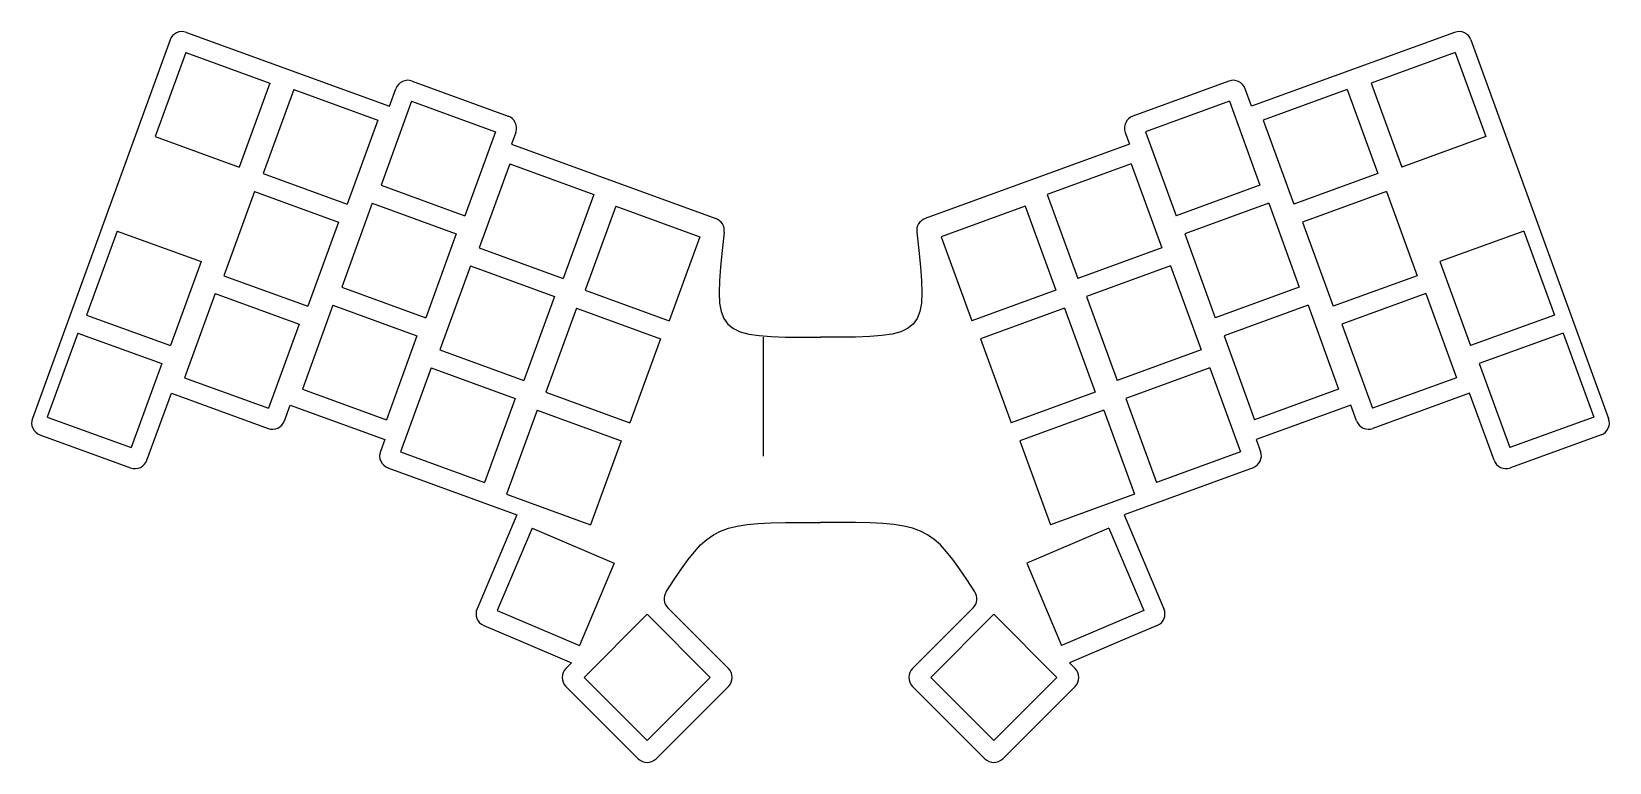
# Model space of a CAD drawing. Extents: x -124 to 124, y -54 to 61.
import ezdxf

# ---------------------------------------------------------------- set-up
doc = ezdxf.new("R2010")
doc.units = 0
doc.header["$MEASUREMENT"] = 0
doc.layers.add('MODELSKETCH_VISIBLE', color=7, linetype='CONTINUOUS')

msp = doc.modelspace()

# ---------------------------------------------------------------- linework, layer by layer
at = {"layer": 'MODELSKETCH_VISIBLE'}
for p, q in [((-101.91, 59.56), (-123.48, 0.29)), ((-99.35, 60.75), (-67.54, 49.17)), ((99.35, 60.75), (67.54, 49.17)), ((101.91, 59.56), (123.48, 0.29)), ((-99.43, 57.59), (-104.22, 44.43)), ((-99.43, 57.59), (-86.28, 52.8)), ((99.43, 57.59), (86.28, 52.8)), ((99.43, 57.59), (104.22, 44.43)), ((-86.28, 52.8), (-91.07, 39.65)), ((-67.54, 49.17), (-66.54, 51.92)), ((-63.98, 53.12), (-48.94, 47.64)), ((63.98, 53.12), (48.94, 47.64)), ((67.54, 49.17), (66.54, 51.92)), ((86.28, 52.8), (91.07, 39.65)), ((-82.52, 51.78), (-87.31, 38.62)), ((-82.52, 51.78), (-69.36, 46.99)), ((-64.06, 49.95), (-68.85, 36.8)), ((-64.06, 49.95), (-50.91, 45.17)), ((64.06, 49.95), (50.91, 45.17)), ((64.06, 49.95), (68.85, 36.8)), ((82.52, 51.78), (69.36, 46.99)), ((82.52, 51.78), (87.31, 38.62)), ((-69.36, 46.99), (-74.15, 33.83)), ((69.36, 46.99), (74.15, 33.83)), ((-50.91, 45.17), (-55.7, 32.01)), ((-47.75, 45.08), (-48.42, 43.24)), ((47.75, 45.08), (48.42, 43.24)), ((50.91, 45.17), (55.7, 32.01)), ((-104.22, 44.43), (-91.07, 39.65)), ((-48.42, 43.24), (-16.39, 31.58)), ((48.42, 43.24), (16.39, 31.58)), ((104.22, 44.43), (91.07, 39.65)), ((-48.69, 40.15), (-53.48, 26.99)), ((-48.69, 40.15), (-35.53, 35.36)), ((48.69, 40.15), (35.53, 35.36)), ((48.69, 40.15), (53.48, 26.99)), ((-87.31, 38.62), (-74.15, 33.83)), ((87.31, 38.62), (74.15, 33.83)), ((-88.67, 35.8), (-93.46, 22.64)), ((-88.67, 35.8), (-75.52, 31.01)), ((-68.85, 36.8), (-55.7, 32.01)), ((-35.53, 35.36), (-40.32, 22.2)), ((35.53, 35.36), (40.32, 22.2)), ((68.85, 36.8), (55.7, 32.01)), ((88.67, 35.8), (75.52, 31.01)), ((88.67, 35.8), (93.46, 22.64)), ((-70.22, 33.98), (-75.01, 20.82)), ((-70.22, 33.98), (-57.07, 29.19)), ((-32.08, 33.53), (-36.87, 20.38)), ((-32.08, 33.53), (-18.93, 28.75)), ((32.08, 33.53), (18.93, 28.75)), ((32.08, 33.53), (36.87, 20.38)), ((70.22, 33.98), (57.07, 29.19)), ((70.22, 33.98), (75.01, 20.82)), ((-75.52, 31.01), (-80.31, 17.86)), ((75.52, 31.01), (80.31, 17.86)), ((-110.21, 29.63), (-114.99, 16.48)), ((-110.21, 29.63), (-97.05, 24.85)), ((-57.07, 29.19), (-61.85, 16.04)), ((-18.93, 28.75), (-23.72, 15.59)), ((18.93, 28.75), (23.72, 15.59)), ((57.07, 29.19), (61.85, 16.04)), ((110.21, 29.63), (97.05, 24.85)), ((110.21, 29.63), (114.99, 16.48)), ((-97.05, 24.85), (-101.84, 11.69)), ((-53.48, 26.99), (-40.32, 22.2)), ((53.48, 26.99), (40.32, 22.2)), ((97.05, 24.85), (101.84, 11.69)), ((-93.46, 22.64), (-80.31, 17.86)), ((-54.85, 24.17), (-59.63, 11.02)), ((-54.85, 24.17), (-41.69, 19.38)), ((54.85, 24.17), (41.69, 19.38)), ((54.85, 24.17), (59.63, 11.02)), ((93.46, 22.64), (80.31, 17.86)), ((-94.83, 19.83), (-99.62, 6.67)), ((-94.83, 19.83), (-81.68, 15.04)), ((-75.01, 20.82), (-61.85, 16.04)), ((-36.87, 20.38), (-23.72, 15.59)), ((36.87, 20.38), (23.72, 15.59)), ((75.01, 20.82), (61.85, 16.04)), ((94.83, 19.83), (81.68, 15.04)), ((94.83, 19.83), (99.62, 6.67)), ((-76.38, 18), (-81.17, 4.85)), ((-76.38, 18), (-63.22, 13.22)), ((-41.69, 19.38), (-46.48, 6.23)), ((-38.24, 17.56), (-43.03, 4.4)), ((-38.24, 17.56), (-25.08, 12.77)), ((38.24, 17.56), (25.08, 12.77)), ((38.24, 17.56), (43.03, 4.4)), ((41.69, 19.38), (46.48, 6.23)), ((76.38, 18), (63.22, 13.22)), ((76.38, 18), (81.17, 4.85)), ((-114.99, 16.48), (-101.84, 11.69)), ((-81.68, 15.04), (-86.46, 1.88)), ((81.68, 15.04), (86.46, 1.88)), ((114.99, 16.48), (101.84, 11.69)), ((-116.36, 13.66), (-121.15, 0.5)), ((-116.36, 13.66), (-103.21, 8.87)), ((-63.22, 13.22), (-68.01, 0.06)), ((-25.08, 12.77), (-29.87, -0.39)), ((-9, 13), (-9, -5.61)), ((25.08, 12.77), (29.87, -0.39)), ((63.22, 13.22), (68.01, 0.06)), ((116.36, 13.66), (103.21, 8.87)), ((116.36, 13.66), (121.15, 0.5)), ((-59.63, 11.02), (-46.48, 6.23)), ((59.63, 11.02), (46.48, 6.23)), ((-103.21, 8.87), (-108, -4.29)), ((-61, 8.2), (-65.79, -4.96)), ((-61, 8.2), (-47.85, 3.41)), ((61, 8.2), (47.85, 3.41)), ((61, 8.2), (65.79, -4.96)), ((103.21, 8.87), (108, -4.29)), ((-99.62, 6.67), (-86.46, 1.88)), ((99.62, 6.67), (86.46, 1.88)), ((-105.52, -6.25), (-101.7, 4.24)), ((-101.7, 4.24), (-86.55, -1.28)), ((-81.17, 4.85), (-68.01, 0.06)), ((-47.85, 3.41), (-52.63, -9.75)), ((-43.03, 4.4), (-29.87, -0.39)), ((43.03, 4.4), (29.87, -0.39)), ((47.85, 3.41), (52.63, -9.75)), ((81.17, 4.85), (68.01, 0.06)), ((101.7, 4.24), (86.55, -1.28)), ((105.52, -6.25), (101.7, 4.24)), ((-121.15, 0.5), (-108, -4.29)), ((-83.99, -0.08), (-83.1, 2.36)), ((-83.1, 2.36), (-68.28, -3.03)), ((-44.4, 1.58), (-49.18, -11.57)), ((-44.4, 1.58), (-31.24, -3.2)), ((44.4, 1.58), (31.24, -3.2)), ((44.4, 1.58), (49.18, -11.57)), ((83.1, 2.36), (68.28, -3.03)), ((83.99, -0.08), (83.1, 2.36)), ((121.15, 0.5), (108, -4.29)), ((-122.29, -2.28), (-108.08, -7.45)), ((122.29, -2.28), (108.08, -7.45)), ((-68.28, -3.03), (-68.95, -4.87)), ((-31.24, -3.2), (-36.03, -16.36)), ((31.24, -3.2), (36.03, -16.36)), ((68.28, -3.03), (68.95, -4.87)), ((-65.79, -4.96), (-52.63, -9.75)), ((65.79, -4.96), (52.63, -9.75)), ((-67.76, -7.44), (-47.55, -14.79)), ((67.76, -7.44), (47.55, -14.79)), ((-49.18, -11.57), (-36.03, -16.36)), ((49.18, -11.57), (36.03, -16.36)), ((-47.55, -14.79), (-53.81, -29.53)), ((47.55, -14.79), (53.81, -29.53)), ((-45.18, -16.9), (-50.65, -29.78)), ((-45.18, -16.9), (-32.3, -22.37)), ((45.18, -16.9), (32.3, -22.37)), ((45.18, -16.9), (50.65, -29.78)), ((-32.3, -22.37), (-37.77, -35.25)), ((32.3, -22.37), (37.77, -35.25)), ((-14.43, -38.85), (-23.92, -29.36)), ((14.43, -38.85), (23.92, -29.36)), ((-50.65, -29.78), (-37.77, -35.25)), ((-27.16, -30.37), (-37.05, -40.27)), ((-27.16, -30.37), (-17.26, -40.27)), ((27.16, -30.37), (17.26, -40.27)), ((27.16, -30.37), (37.05, -40.27)), ((50.65, -29.78), (37.77, -35.25)), ((-52.75, -32.15), (-46.95, -34.61)), ((52.75, -32.15), (46.95, -34.61)), ((-46.95, -34.61), (-39.01, -37.98)), ((46.95, -34.61), (39.01, -37.98)), ((-39.01, -37.98), (-39.88, -38.85)), ((39.01, -37.98), (39.88, -38.85)), ((-39.88, -41.68), (-28.57, -53)), ((-37.05, -40.27), (-27.16, -50.17)), ((-17.26, -40.27), (-27.16, -50.17)), ((-25.74, -53), (-14.43, -41.68)), ((25.74, -53), (14.43, -41.68)), ((17.26, -40.27), (27.16, -50.17)), ((37.05, -40.27), (27.16, -50.17)), ((39.88, -41.68), (28.57, -53))]:
    msp.add_line(p, q, dxfattribs=at)
for centre, start, end in [((-100.03, 58.87), 70, 160), ((100.03, 58.87), 20, 110), ((-64.66, 51.24), 70, 160), ((64.66, 51.24), 20, 110), ((-49.63, 45.76), 340, 70), ((49.63, 45.76), 110, 200), ((-17.07, 29.7), 353.1815, 70), ((17.07, 29.7), 110, 186.8185), ((-121.6, -0.4), 160, 250), ((121.6, -0.4), 290, 20), ((-85.87, 0.6), 250, 340), ((85.87, 0.6), 200, 290), ((-67.07, -5.56), 160, 250), ((67.07, -5.56), 290, 20), ((-107.4, -5.57), 250, 340), ((107.4, -5.57), 200, 290), ((-22.51, -27.95), 147.0614, 225), ((22.51, -27.95), 315, 32.9386), ((-51.97, -30.31), 157, 247), ((51.97, -30.31), 293, 23), ((-38.47, -40.27), 135, 225), ((-15.84, -40.27), 315, 45), ((15.84, -40.27), 135, 225), ((38.47, -40.27), 315, 45), ((-27.16, -51.58), 225, 315), ((27.16, -51.58), 225, 315)]:
    msp.add_arc(centre, 2, start, end, dxfattribs=at)
for points in [[(-15.09, 29.47), (-17.06, 13), (-16.56, 13), (0, 13)], [(15.09, 29.47), (17.06, 13), (16.56, 13), (0, 13)], [(-24.18, -26.86), (-17.15, -16), (-16.51, -16), (0, -16)], [(24.18, -26.86), (17.15, -16), (16.51, -16), (0, -16)]]:
    msp.add_open_spline(points, degree=3, dxfattribs=at)

doc.saveas('drawing.dxf')
